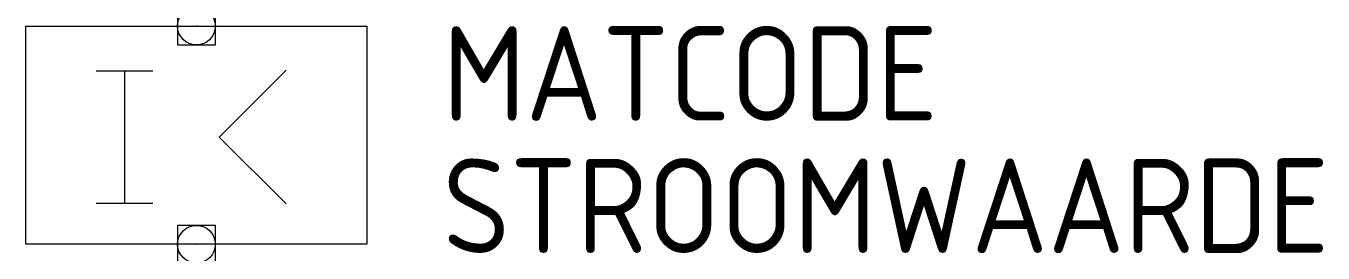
# Model space of a CAD drawing. Extents: x 306 to 340.2, y 39 to 45.
import ezdxf

# ---------------------------------------------------------------- set-up
doc = ezdxf.new("R2010")
doc.units = 0
doc.header["$LTSCALE"] = 10
doc.header["$MEASUREMENT"] = 0
doc.header["$PDMODE"] = 96
doc.header["$PDSIZE"] = 1
doc.linetypes.add('1', pattern=[0])
for name, color, linetype in [('151', 1, '1'), ('3', 3, '1'), ('C', 7, 'CONTINUOUS'), ('TKST3', 3, 'CONTINUOUS')]:
    doc.layers.add(name, color=color, linetype=linetype)
doc.styles.get("Standard").update_dxf_attribs({"font": 'iso8.shx'})

msp = doc.modelspace()

# ---------------------------------------------------------------- linework, layer by layer
at = {"layer": '151'}
msp.add_line((306, 39.226), (306, 45), dxfattribs=at)
msp.add_lwpolyline([(306, 45), (315, 45), (315, 39.226), (306, 39.226)], dxfattribs=at)
at = {"layer": '3', "linetype": 'CONTINUOUS'}
for p, q in [((312.869, 43.831), (311.101, 42.063)), ((307.851, 43.813), (309.351, 43.813)), ((308.601, 43.813), (308.601, 40.313)), ((312.869, 40.295), (311.101, 42.063)), ((307.851, 40.313), (309.351, 40.313))]:
    msp.add_line(p, q, dxfattribs=at)
at = {"layer": 'C', "color": 1}
msp.add_point((310.5, 45), dxfattribs=at)
at = {"layer": 'C', "color": 2}
msp.add_point((310.5, 39.226), dxfattribs=at)

# ---------------------------------------------------------------- texts
at = {"layer": 'TKST3'}
for tag, p, s in [('MATCODE', (317, 42.496), '-F'), ('STROOMWAARDE', (317, 38.996), '2A')]:
    msp.add_attdef(tag, p, s, height=2.5, dxfattribs=at)

doc.saveas('drawing.dxf')
